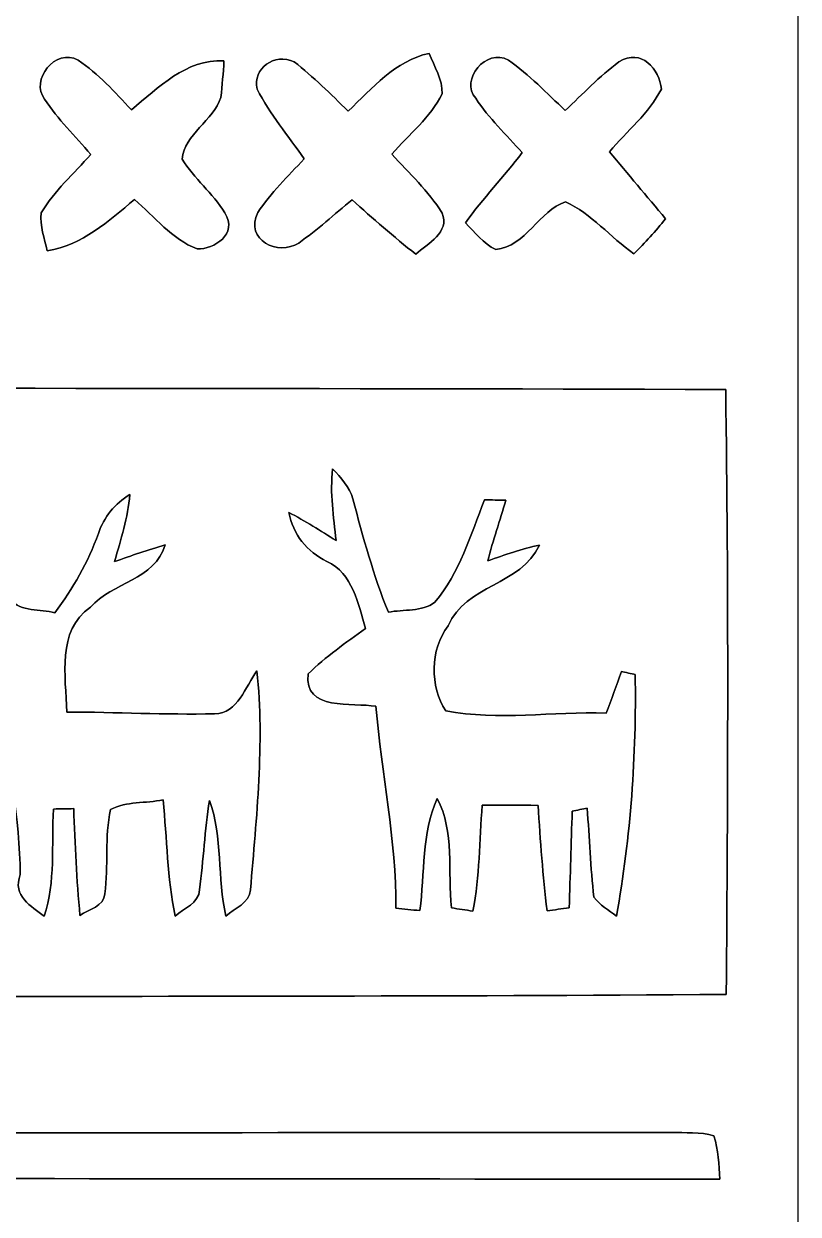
# Model space of a CAD drawing. Header units: centimetres. Extents: x -16.8 to 16.8, y -16.7 to 16.7.
# Drawn here: x 11.38 to 16.77, y 0.44 to 8.73 of the extents above; entities that cross this region are included whole.
import ezdxf

# ---------------------------------------------------------------- set-up
doc = ezdxf.new("R2010")
doc.units = ezdxf.units.CM
doc.header["$MEASUREMENT"] = 0
doc.layers.add('Layer 1', color=7, linetype='Continuous')

msp = doc.modelspace()

# ---------------------------------------------------------------- linework, layer by layer
at = {"layer": 'Layer 1', "color": 7}
for points, knots in [([(-16.77458, 16.66875), (-16.77458, 16.66875), (16.77458, 16.66875), (16.77458, 16.66875), (16.77458, 16.66875), (16.77458, 16.66875), (16.77458, -16.66875), (16.77458, -16.66875), (16.77458, -16.66875), (16.77458, -16.66875), (-16.77458, -16.66875), (-16.77458, -16.66875), (-16.77458, -16.66875), (-16.77458, -16.66875), (-16.77458, 16.66875), (-16.77458, 16.66875), (-16.77458, 16.66875), (-16.77458, 16.66875), (-16.77458, 16.66875), (-16.77458, 16.66875)], [0, 0, 0, 0, 0.1666667, 0.1666667, 0.1666667, 0.1666667, 0.3333333, 0.3333333, 0.3333333, 0.3333333, 0.5, 0.5, 0.5, 0.5, 0.6666667, 0.6666667, 0.6666667, 0.6666667, 1, 1, 1, 1]), ([(11.52207, 8.20596), (11.61239, 8.0645), (11.73727, 7.94985), (11.84346, 7.82038), (11.84346, 7.82038), (11.72563, 7.68773), (11.5884, 7.56779), (11.49879, 7.41362), (11.49879, 7.41362), (11.4875, 7.32331), (11.52102, 7.23547), (11.54077, 7.14869), (11.54077, 7.14869), (11.78525, 7.18891), (11.96622, 7.35542), (12.14826, 7.50746), (12.14826, 7.50746), (12.2876, 7.38681), (12.40931, 7.23089), (12.58464, 7.16245), (12.58464, 7.16245), (12.70459, 7.16068), (12.8711, 7.26511), (12.77761, 7.41433), (12.77761, 7.41433), (12.69365, 7.55121), (12.56418, 7.65246), (12.47951, 7.78792), (12.47951, 7.78792), (12.49751, 7.96255), (12.69824, 8.05639), (12.75115, 8.21831), (12.75115, 8.21831), (12.75997, 8.30298), (12.76667, 8.38729), (12.77197, 8.47196), (12.77197, 8.47196), (12.50386, 8.48536), (12.31829, 8.28781), (12.12638, 8.13117), (12.12638, 8.13117), (12.01173, 8.25606), (11.89567, 8.38165), (11.75597, 8.47866), (11.75597, 8.47866), (11.59651, 8.56474), (11.41942, 8.33755), (11.52207, 8.20596), (11.52207, 8.20596), (11.52207, 8.20596), (11.52207, 8.20596), (11.52207, 8.20596)], [0, 0, 0, 0, 0.0714286, 0.0714286, 0.0714286, 0.0714286, 0.1428571, 0.1428571, 0.1428571, 0.1428571, 0.2142857, 0.2142857, 0.2142857, 0.2142857, 0.2857143, 0.2857143, 0.2857143, 0.2857143, 0.3571429, 0.3571429, 0.3571429, 0.3571429, 0.4285714, 0.4285714, 0.4285714, 0.4285714, 0.5, 0.5, 0.5, 0.5, 0.5714286, 0.5714286, 0.5714286, 0.5714286, 0.6428571, 0.6428571, 0.6428571, 0.6428571, 0.7142857, 0.7142857, 0.7142857, 0.7142857, 0.7857143, 0.7857143, 0.7857143, 0.7857143, 0.8571429, 0.8571429, 0.8571429, 0.8571429, 1, 1, 1, 1]), ([(14.52668, 8.21196), (14.61911, 8.07332), (14.73941, 7.95655), (14.85124, 7.83378), (14.85124, 7.83378), (14.72389, 7.66657), (14.57819, 7.51487), (14.45472, 7.34483), (14.45472, 7.34483), (14.51963, 7.27745), (14.58101, 7.20196), (14.66603, 7.15786), (14.66603, 7.15786), (14.87805, 7.18185), (14.96766, 7.42879), (15.15251, 7.49053), (15.15251, 7.49053), (15.33137, 7.40904), (15.46719, 7.24394), (15.62876, 7.12893), (15.62876, 7.12893), (15.70778, 7.20513), (15.78116, 7.28698), (15.8496, 7.3727), (15.8496, 7.3727), (15.71978, 7.52969), (15.58819, 7.68385), (15.45837, 7.84013), (15.45837, 7.84013), (15.58078, 7.98266), (15.73424, 8.10683), (15.82102, 8.27617), (15.82102, 8.27617), (15.80762, 8.41375), (15.68274, 8.56544), (15.52469, 8.46526), (15.52469, 8.46526), (15.38887, 8.36507), (15.27281, 8.24195), (15.15075, 8.12694), (15.15075, 8.12694), (15.02198, 8.24759), (14.89957, 8.37706), (14.75422, 8.4776), (14.75422, 8.4776), (14.599, 8.56615), (14.41521, 8.33896), (14.52668, 8.21196), (14.52668, 8.21196), (14.52668, 8.21196), (14.52668, 8.21196), (14.52668, 8.21196)], [0, 0, 0, 0, 0.0714286, 0.0714286, 0.0714286, 0.0714286, 0.1428571, 0.1428571, 0.1428571, 0.1428571, 0.2142857, 0.2142857, 0.2142857, 0.2142857, 0.2857143, 0.2857143, 0.2857143, 0.2857143, 0.3571429, 0.3571429, 0.3571429, 0.3571429, 0.4285714, 0.4285714, 0.4285714, 0.4285714, 0.5, 0.5, 0.5, 0.5, 0.5714286, 0.5714286, 0.5714286, 0.5714286, 0.6428571, 0.6428571, 0.6428571, 0.6428571, 0.7142857, 0.7142857, 0.7142857, 0.7142857, 0.7857143, 0.7857143, 0.7857143, 0.7857143, 0.8571429, 0.8571429, 0.8571429, 0.8571429, 1, 1, 1, 1]), ([(13.00268, 8.27617), (13.09158, 8.10225), (13.21929, 7.95091), (13.33041, 7.79039), (13.33041, 7.79039), (13.21858, 7.66868), (13.10005, 7.55262), (13.00692, 7.41609), (13.00692, 7.41609), (12.91378, 7.22418), (13.1512, 7.112), (13.29267, 7.20372), (13.29267, 7.20372), (13.42319, 7.29544), (13.54102, 7.40375), (13.66449, 7.50499), (13.66449, 7.50499), (13.80913, 7.37482), (13.95659, 7.24711), (14.10899, 7.12541), (14.10899, 7.12541), (14.19049, 7.19984), (14.34994, 7.27886), (14.29209, 7.41257), (14.29209, 7.41257), (14.1986, 7.56673), (14.06137, 7.68879), (13.94284, 7.82214), (13.94284, 7.82214), (14.06102, 7.96078), (14.21095, 8.07861), (14.2935, 8.24406), (14.2935, 8.24406), (14.29526, 8.34496), (14.23741, 8.43386), (14.20283, 8.52523), (14.20283, 8.52523), (13.9633, 8.47196), (13.80666, 8.28252), (13.63804, 8.12341), (13.63804, 8.12341), (13.51456, 8.24054), (13.39532, 8.36224), (13.26092, 8.46631), (13.26092, 8.46631), (13.12369, 8.53017), (12.97023, 8.41904), (13.00268, 8.27617), (13.00268, 8.27617), (13.00268, 8.27617), (13.00268, 8.27617), (13.00268, 8.27617)], [0, 0, 0, 0, 0.0714286, 0.0714286, 0.0714286, 0.0714286, 0.1428571, 0.1428571, 0.1428571, 0.1428571, 0.2142857, 0.2142857, 0.2142857, 0.2142857, 0.2857143, 0.2857143, 0.2857143, 0.2857143, 0.3571429, 0.3571429, 0.3571429, 0.3571429, 0.4285714, 0.4285714, 0.4285714, 0.4285714, 0.5, 0.5, 0.5, 0.5, 0.5714286, 0.5714286, 0.5714286, 0.5714286, 0.6428571, 0.6428571, 0.6428571, 0.6428571, 0.7142857, 0.7142857, 0.7142857, 0.7142857, 0.7857143, 0.7857143, 0.7857143, 0.7857143, 0.8571429, 0.8571429, 0.8571429, 0.8571429, 1, 1, 1, 1]), ([(-15.99071, 6.17996), (-16.00235, 4.7752), (-16.00764, 3.37009), (-15.98718, 1.96568), (-15.98718, 1.96568), (-9.18245, 1.94769), (-2.37737, 1.96321), (4.42736, 1.95792), (4.42736, 1.95792), (8.376, 1.96532), (12.32464, 1.94275), (16.27293, 1.96921), (16.27293, 1.96921), (16.28457, 3.37397), (16.28951, 4.77908), (16.26941, 6.18349), (16.26941, 6.18349), (10.22879, 6.20148), (4.18818, 6.18596), (-1.85208, 6.19125), (-1.85208, 6.19125), (-6.56484, 6.18384), (-11.27795, 6.20642), (-15.99071, 6.17996), (-15.99071, 6.17996), (-15.99071, 6.17996), (-15.99071, 6.17996), (-15.99071, 6.17996)], [0, 0, 0, 0, 0.125, 0.125, 0.125, 0.125, 0.25, 0.25, 0.25, 0.25, 0.375, 0.375, 0.375, 0.375, 0.5, 0.5, 0.5, 0.5, 0.625, 0.625, 0.625, 0.625, 0.75, 0.75, 0.75, 0.75, 1, 1, 1, 1]), ([(10.90507, 5.58694), (10.93505, 5.588), (10.99502, 5.58941), (11.02466, 5.59012), (11.02466, 5.59012), (11.09945, 5.29766), (11.15554, 4.9971), (11.28607, 4.72228), (11.28607, 4.72228), (11.35556, 4.63056), (11.49279, 4.65596), (11.59369, 4.62844), (11.59369, 4.62844), (11.71963, 4.79743), (11.82582, 4.98052), (11.89637, 5.17948), (11.89637, 5.17948), (11.93447, 5.29449), (12.01244, 5.39009), (12.11686, 5.45183), (12.11686, 5.45183), (12.10098, 5.29202), (12.05406, 5.13856), (12.00961, 4.9851), (12.00961, 4.9851), (12.12709, 5.02497), (12.24315, 5.06836), (12.3631, 5.10046), (12.3631, 5.10046), (12.29007, 4.8574), (11.99409, 4.84082), (11.84099, 4.6676), (11.84099, 4.6676), (11.60286, 4.49862), (11.67095, 4.18888), (11.67624, 3.93665), (11.67624, 3.93665), (12.01949, 3.93594), (12.36345, 3.91689), (12.70706, 3.9243), (12.70706, 3.9243), (12.87004, 3.92712), (12.92013, 4.11445), (13.00198, 4.22346), (13.00198, 4.22346), (13.05489, 3.71475), (12.9988, 3.20534), (12.95682, 2.6984), (12.95682, 2.6984), (12.94977, 2.60491), (12.84676, 2.56893), (12.78502, 2.51566), (12.78502, 2.51566), (12.72399, 2.78165), (12.76632, 3.06317), (12.67037, 3.3214), (12.67037, 3.3214), (12.64003, 3.11468), (12.62733, 2.90583), (12.60228, 2.69804), (12.60228, 2.69804), (12.59593, 2.60456), (12.49327, 2.56822), (12.43224, 2.51531), (12.43224, 2.51531), (12.37544, 2.78201), (12.37544, 3.05506), (12.34722, 3.32493), (12.34722, 3.32493), (12.22587, 3.29953), (12.09393, 3.31576), (11.98104, 3.2579), (11.98104, 3.2579), (11.94012, 3.06564), (11.96657, 2.86561), (11.94259, 2.67088), (11.94259, 2.67088), (11.93553, 2.58092), (11.82934, 2.56364), (11.76831, 2.52024), (11.76831, 2.52024), (11.74397, 2.76754), (11.73374, 3.0159), (11.72457, 3.26355), (11.72457, 3.26355), (11.67765, 3.26284), (11.63073, 3.26214), (11.58452, 3.26108), (11.58452, 3.26108), (11.56723, 3.01166), (11.60004, 2.75449), (11.51961, 2.51354), (11.51961, 2.51354), (11.43, 2.5848), (11.29418, 2.65289), (11.35204, 2.80388), (11.35204, 2.80388), (11.35062, 3.19652), (11.26137, 3.58069), (11.23738, 3.97122), (11.23738, 3.97122), (11.06981, 3.99803), (10.9033, 4.02167), (10.73714, 4.05024), (10.73714, 4.05024), (10.79394, 4.28096), (11.01549, 4.39491), (11.17741, 4.54484), (11.17741, 4.54484), (11.07969, 4.81542), (10.89307, 5.03626), (10.63766, 5.17208), (10.63766, 5.17208), (10.64013, 5.22464), (10.64331, 5.2772), (10.64683, 5.32941), (10.64683, 5.32941), (10.75161, 5.26662), (10.8518, 5.19642), (10.9534, 5.12868), (10.9534, 5.12868), (10.93823, 5.28179), (10.91706, 5.43384), (10.90507, 5.58694)], [0, 0, 0, 0, 0.03125, 0.03125, 0.03125, 0.03125, 0.0625, 0.0625, 0.0625, 0.0625, 0.09375, 0.09375, 0.09375, 0.09375, 0.125, 0.125, 0.125, 0.125, 0.15625, 0.15625, 0.15625, 0.15625, 0.1875, 0.1875, 0.1875, 0.1875, 0.21875, 0.21875, 0.21875, 0.21875, 0.25, 0.25, 0.25, 0.25, 0.28125, 0.28125, 0.28125, 0.28125, 0.3125, 0.3125, 0.3125, 0.3125, 0.34375, 0.34375, 0.34375, 0.34375, 0.375, 0.375, 0.375, 0.375, 0.40625, 0.40625, 0.40625, 0.40625, 0.4375, 0.4375, 0.4375, 0.4375, 0.46875, 0.46875, 0.46875, 0.46875, 0.5, 0.5, 0.5, 0.5, 0.53125, 0.53125, 0.53125, 0.53125, 0.5625, 0.5625, 0.5625, 0.5625, 0.59375, 0.59375, 0.59375, 0.59375, 0.625, 0.625, 0.625, 0.625, 0.65625, 0.65625, 0.65625, 0.65625, 0.6875, 0.6875, 0.6875, 0.6875, 0.71875, 0.71875, 0.71875, 0.71875, 0.75, 0.75, 0.75, 0.75, 0.78125, 0.78125, 0.78125, 0.78125, 0.8125, 0.8125, 0.8125, 0.8125, 0.84375, 0.84375, 0.84375, 0.84375, 0.875, 0.875, 0.875, 0.875, 0.90625, 0.90625, 0.90625, 0.90625, 0.9375, 0.9375, 0.9375, 0.9375, 1, 1, 1, 1]), ([(13.52938, 5.63069), (13.58653, 5.56895), (13.64897, 5.50545), (13.67014, 5.42078), (13.67014, 5.42078), (13.74246, 5.15514), (13.81301, 4.88774), (13.91779, 4.63233), (13.91779, 4.63233), (14.02503, 4.65243), (14.15027, 4.63374), (14.2427, 4.70112), (14.2427, 4.70112), (14.41379, 4.90784), (14.49246, 5.16855), (14.58807, 5.41479), (14.58807, 5.41479), (14.63746, 5.41408), (14.68684, 5.41337), (14.73659, 5.41232), (14.73659, 5.41232), (14.69496, 5.27121), (14.64733, 5.13186), (14.611, 4.98934), (14.611, 4.98934), (14.72953, 5.03132), (14.84806, 5.07436), (14.97189, 5.09976), (14.97189, 5.09976), (14.83889, 4.81436), (14.4593, 4.82882), (14.33512, 4.53602), (14.33512, 4.53602), (14.20495, 4.37374), (14.20848, 4.11163), (14.31749, 3.94476), (14.31749, 3.94476), (14.68261, 3.87526), (15.06396, 3.94088), (15.43614, 3.92853), (15.43614, 3.92853), (15.47319, 4.02484), (15.50811, 4.12186), (15.54268, 4.21887), (15.54268, 4.21887), (15.56667, 4.21358), (15.61465, 4.20335), (15.63864, 4.19806), (15.63864, 4.19806), (15.64711, 3.63502), (15.60759, 3.06952), (15.50776, 2.51495), (15.50776, 2.51495), (15.45308, 2.55623), (15.39275, 2.59186), (15.35112, 2.64654), (15.35112, 2.64654), (15.32537, 2.85327), (15.31973, 3.06105), (15.3035, 3.26778), (15.3035, 3.26778), (15.27775, 3.26249), (15.22624, 3.25155), (15.20014, 3.24591), (15.20014, 3.24591), (15.19132, 3.02189), (15.18638, 2.79753), (15.17826, 2.57316), (15.17826, 2.57316), (15.12676, 2.56611), (15.07525, 2.5587), (15.02445, 2.55164), (15.02445, 2.55164), (14.9927, 2.79576), (14.97859, 3.0413), (14.96095, 3.28648), (14.96095, 3.28648), (14.83042, 3.28754), (14.70096, 3.28754), (14.57219, 3.28683), (14.57219, 3.28683), (14.54926, 3.04165), (14.55808, 2.79153), (14.50622, 2.54952), (14.50622, 2.54952), (14.45648, 2.55729), (14.40744, 2.56505), (14.35876, 2.57246), (14.35876, 2.57246), (14.32877, 2.82575), (14.3824, 3.10162), (14.25751, 3.33516), (14.25751, 3.33516), (14.14921, 3.09033), (14.17179, 2.81376), (14.13792, 2.55305), (14.13792, 2.55305), (14.08183, 2.55905), (14.02644, 2.56469), (13.97106, 2.57069), (13.97106, 2.57069), (13.97247, 3.04412), (13.87263, 3.50696), (13.83065, 3.97651), (13.83065, 3.97651), (13.67155, 4.00473), (13.32195, 3.93982), (13.35969, 4.20264), (13.35969, 4.20264), (13.48034, 4.32153), (13.62146, 4.41889), (13.75833, 4.51873), (13.75833, 4.51873), (13.70753, 4.68842), (13.66979, 4.90361), (13.48952, 4.98581), (13.48952, 4.98581), (13.35087, 5.05213), (13.25139, 5.17454), (13.22493, 5.3273), (13.22493, 5.3273), (13.33782, 5.26803), (13.44507, 5.19853), (13.55372, 5.13045), (13.55372, 5.13045), (13.53573, 5.29625), (13.50962, 5.46347), (13.52938, 5.63069)], [0, 0, 0, 0, 0.030303, 0.030303, 0.030303, 0.030303, 0.0606061, 0.0606061, 0.0606061, 0.0606061, 0.0909091, 0.0909091, 0.0909091, 0.0909091, 0.1212121, 0.1212121, 0.1212121, 0.1212121, 0.1515152, 0.1515152, 0.1515152, 0.1515152, 0.1818182, 0.1818182, 0.1818182, 0.1818182, 0.2121212, 0.2121212, 0.2121212, 0.2121212, 0.2424242, 0.2424242, 0.2424242, 0.2424242, 0.2727273, 0.2727273, 0.2727273, 0.2727273, 0.3030303, 0.3030303, 0.3030303, 0.3030303, 0.3333333, 0.3333333, 0.3333333, 0.3333333, 0.3636364, 0.3636364, 0.3636364, 0.3636364, 0.3939394, 0.3939394, 0.3939394, 0.3939394, 0.4242424, 0.4242424, 0.4242424, 0.4242424, 0.4545455, 0.4545455, 0.4545455, 0.4545455, 0.4848485, 0.4848485, 0.4848485, 0.4848485, 0.5151515, 0.5151515, 0.5151515, 0.5151515, 0.5454545, 0.5454545, 0.5454545, 0.5454545, 0.5757576, 0.5757576, 0.5757576, 0.5757576, 0.6060606, 0.6060606, 0.6060606, 0.6060606, 0.6363636, 0.6363636, 0.6363636, 0.6363636, 0.6666667, 0.6666667, 0.6666667, 0.6666667, 0.6969697, 0.6969697, 0.6969697, 0.6969697, 0.7272727, 0.7272727, 0.7272727, 0.7272727, 0.7575758, 0.7575758, 0.7575758, 0.7575758, 0.7878788, 0.7878788, 0.7878788, 0.7878788, 0.8181818, 0.8181818, 0.8181818, 0.8181818, 0.8484848, 0.8484848, 0.8484848, 0.8484848, 0.8787879, 0.8787879, 0.8787879, 0.8787879, 0.9090909, 0.9090909, 0.9090909, 0.9090909, 0.9393939, 0.9393939, 0.9393939, 0.9393939, 1, 1, 1, 1]), ([(-16.05421, 1.00295), (-16.04751, 0.89853), (-16.04786, 0.79304), (-16.0274, 0.68968), (-16.0274, 0.68968), (-15.69332, 0.63641), (-15.34795, 0.70626), (-15.01069, 0.68651), (-15.01069, 0.68651), (-4.59775, 0.6858), (5.81554, 0.69497), (16.22813, 0.68157), (16.22813, 0.68157), (16.22284, 0.78352), (16.21861, 0.88724), (16.18615, 0.98496), (16.18615, 0.98496), (16.09513, 1.01247), (15.98048, 1.00401), (15.8937, 1.00824), (15.8937, 1.00824), (5.24439, 0.99977), (-5.40491, 1.01071), (-16.05421, 1.00295), (-16.05421, 1.00295), (-16.05421, 1.00295), (-16.05421, 1.00295), (-16.05421, 1.00295)], [0, 0, 0, 0, 0.125, 0.125, 0.125, 0.125, 0.25, 0.25, 0.25, 0.25, 0.375, 0.375, 0.375, 0.375, 0.5, 0.5, 0.5, 0.5, 0.625, 0.625, 0.625, 0.625, 0.75, 0.75, 0.75, 0.75, 1, 1, 1, 1])]:
    msp.add_open_spline(points, degree=3, knots=knots, dxfattribs=at)
at = {"layer": 'Layer 1', "color": 250}
for points, knots in [([(11.52207, 8.20596), (11.41942, 8.33755), (11.59651, 8.56474), (11.75597, 8.47866), (11.75597, 8.47866), (11.89567, 8.38165), (12.01173, 8.25606), (12.12638, 8.13117), (12.12638, 8.13117), (12.31829, 8.28781), (12.50386, 8.48536), (12.77197, 8.47196), (12.77197, 8.47196), (12.76667, 8.38729), (12.75997, 8.30298), (12.75115, 8.21831), (12.75115, 8.21831), (12.69824, 8.05639), (12.49751, 7.96255), (12.47951, 7.78792), (12.47951, 7.78792), (12.56418, 7.65246), (12.69365, 7.55121), (12.77761, 7.41433), (12.77761, 7.41433), (12.8711, 7.26511), (12.70459, 7.16068), (12.58464, 7.16245), (12.58464, 7.16245), (12.40931, 7.23089), (12.2876, 7.38681), (12.14826, 7.50746), (12.14826, 7.50746), (11.96622, 7.35542), (11.78525, 7.18891), (11.54077, 7.14869), (11.54077, 7.14869), (11.52102, 7.23547), (11.4875, 7.32331), (11.49879, 7.41362), (11.49879, 7.41362), (11.5884, 7.56779), (11.72563, 7.68773), (11.84346, 7.82038), (11.84346, 7.82038), (11.73727, 7.94985), (11.61239, 8.0645), (11.52207, 8.20596)], [0, 0, 0, 0, 0.0769231, 0.0769231, 0.0769231, 0.0769231, 0.1538462, 0.1538462, 0.1538462, 0.1538462, 0.2307692, 0.2307692, 0.2307692, 0.2307692, 0.3076923, 0.3076923, 0.3076923, 0.3076923, 0.3846154, 0.3846154, 0.3846154, 0.3846154, 0.4615385, 0.4615385, 0.4615385, 0.4615385, 0.5384615, 0.5384615, 0.5384615, 0.5384615, 0.6153846, 0.6153846, 0.6153846, 0.6153846, 0.6923077, 0.6923077, 0.6923077, 0.6923077, 0.7692308, 0.7692308, 0.7692308, 0.7692308, 0.8461538, 0.8461538, 0.8461538, 0.8461538, 1, 1, 1, 1]), ([(14.52668, 8.21196), (14.41521, 8.33896), (14.599, 8.56615), (14.75422, 8.4776), (14.75422, 8.4776), (14.89957, 8.37706), (15.02198, 8.24759), (15.15075, 8.12694), (15.15075, 8.12694), (15.27281, 8.24195), (15.38887, 8.36507), (15.52469, 8.46526), (15.52469, 8.46526), (15.68274, 8.56544), (15.80762, 8.41375), (15.82102, 8.27617), (15.82102, 8.27617), (15.73424, 8.10683), (15.58078, 7.98266), (15.45837, 7.84013), (15.45837, 7.84013), (15.58819, 7.68385), (15.71978, 7.52969), (15.8496, 7.3727), (15.8496, 7.3727), (15.78116, 7.28698), (15.70778, 7.20513), (15.62876, 7.12893), (15.62876, 7.12893), (15.46719, 7.24394), (15.33137, 7.40904), (15.15251, 7.49053), (15.15251, 7.49053), (14.96766, 7.42879), (14.87805, 7.18185), (14.66603, 7.15786), (14.66603, 7.15786), (14.58101, 7.20196), (14.51963, 7.27745), (14.45472, 7.34483), (14.45472, 7.34483), (14.57819, 7.51487), (14.72389, 7.66657), (14.85124, 7.83378), (14.85124, 7.83378), (14.73941, 7.95655), (14.61911, 8.07332), (14.52668, 8.21196)], [0, 0, 0, 0, 0.0769231, 0.0769231, 0.0769231, 0.0769231, 0.1538462, 0.1538462, 0.1538462, 0.1538462, 0.2307692, 0.2307692, 0.2307692, 0.2307692, 0.3076923, 0.3076923, 0.3076923, 0.3076923, 0.3846154, 0.3846154, 0.3846154, 0.3846154, 0.4615385, 0.4615385, 0.4615385, 0.4615385, 0.5384615, 0.5384615, 0.5384615, 0.5384615, 0.6153846, 0.6153846, 0.6153846, 0.6153846, 0.6923077, 0.6923077, 0.6923077, 0.6923077, 0.7692308, 0.7692308, 0.7692308, 0.7692308, 0.8461538, 0.8461538, 0.8461538, 0.8461538, 1, 1, 1, 1]), ([(13.00268, 8.27617), (12.97023, 8.41904), (13.12369, 8.53017), (13.26092, 8.46631), (13.26092, 8.46631), (13.39532, 8.36224), (13.51456, 8.24054), (13.63804, 8.12341), (13.63804, 8.12341), (13.80666, 8.28252), (13.9633, 8.47196), (14.20283, 8.52523), (14.20283, 8.52523), (14.23741, 8.43386), (14.29526, 8.34496), (14.2935, 8.24406), (14.2935, 8.24406), (14.21095, 8.07861), (14.06102, 7.96078), (13.94284, 7.82214), (13.94284, 7.82214), (14.06137, 7.68879), (14.1986, 7.56673), (14.29209, 7.41257), (14.29209, 7.41257), (14.34994, 7.27886), (14.19049, 7.19984), (14.10899, 7.12541), (14.10899, 7.12541), (13.95659, 7.24711), (13.80913, 7.37482), (13.66449, 7.50499), (13.66449, 7.50499), (13.54102, 7.40375), (13.42319, 7.29544), (13.29267, 7.20372), (13.29267, 7.20372), (13.1512, 7.112), (12.91378, 7.22418), (13.00692, 7.41609), (13.00692, 7.41609), (13.10005, 7.55262), (13.21858, 7.66868), (13.33041, 7.79039), (13.33041, 7.79039), (13.21929, 7.95091), (13.09158, 8.10225), (13.00268, 8.27617)], [0, 0, 0, 0, 0.0769231, 0.0769231, 0.0769231, 0.0769231, 0.1538462, 0.1538462, 0.1538462, 0.1538462, 0.2307692, 0.2307692, 0.2307692, 0.2307692, 0.3076923, 0.3076923, 0.3076923, 0.3076923, 0.3846154, 0.3846154, 0.3846154, 0.3846154, 0.4615385, 0.4615385, 0.4615385, 0.4615385, 0.5384615, 0.5384615, 0.5384615, 0.5384615, 0.6153846, 0.6153846, 0.6153846, 0.6153846, 0.6923077, 0.6923077, 0.6923077, 0.6923077, 0.7692308, 0.7692308, 0.7692308, 0.7692308, 0.8461538, 0.8461538, 0.8461538, 0.8461538, 1, 1, 1, 1]), ([(-15.99071, 6.17996), (-11.27795, 6.20642), (-6.56484, 6.18384), (-1.85208, 6.19125), (-1.85208, 6.19125), (4.18818, 6.18596), (10.22879, 6.20148), (16.26941, 6.18349), (16.26941, 6.18349), (16.28951, 4.77908), (16.28457, 3.37397), (16.27293, 1.96921), (16.27293, 1.96921), (12.32464, 1.94275), (8.376, 1.96532), (4.42736, 1.95792), (4.42736, 1.95792), (-2.37737, 1.96321), (-9.18245, 1.94769), (-15.98718, 1.96568), (-15.98718, 1.96568), (-16.00764, 3.37009), (-16.00235, 4.7752), (-15.99071, 6.17996), (-15.99071, 6.17996), (-15.99071, 6.17996), (-15.99071, 6.17996), (-15.99071, 6.17996)], [0, 0, 0, 0, 0.125, 0.125, 0.125, 0.125, 0.25, 0.25, 0.25, 0.25, 0.375, 0.375, 0.375, 0.375, 0.5, 0.5, 0.5, 0.5, 0.625, 0.625, 0.625, 0.625, 0.75, 0.75, 0.75, 0.75, 1, 1, 1, 1]), ([(10.90507, 5.58694), (10.91706, 5.43384), (10.93823, 5.28179), (10.9534, 5.12868), (10.9534, 5.12868), (10.8518, 5.19642), (10.75161, 5.26662), (10.64683, 5.32941), (10.64683, 5.32941), (10.64331, 5.2772), (10.64013, 5.22464), (10.63766, 5.17208), (10.63766, 5.17208), (10.89307, 5.03626), (11.07969, 4.81542), (11.17741, 4.54484), (11.17741, 4.54484), (11.01549, 4.39491), (10.79394, 4.28096), (10.73714, 4.05024), (10.73714, 4.05024), (10.9033, 4.02167), (11.06981, 3.99803), (11.23738, 3.97122), (11.23738, 3.97122), (11.26137, 3.58069), (11.35062, 3.19652), (11.35204, 2.80388), (11.35204, 2.80388), (11.29418, 2.65289), (11.43, 2.5848), (11.51961, 2.51354), (11.51961, 2.51354), (11.60004, 2.75449), (11.56723, 3.01166), (11.58452, 3.26108), (11.58452, 3.26108), (11.63073, 3.26214), (11.67765, 3.26284), (11.72457, 3.26355), (11.72457, 3.26355), (11.73374, 3.0159), (11.74397, 2.76754), (11.76831, 2.52024), (11.76831, 2.52024), (11.82934, 2.56364), (11.93553, 2.58092), (11.94259, 2.67088), (11.94259, 2.67088), (11.96657, 2.86561), (11.94012, 3.06564), (11.98104, 3.2579), (11.98104, 3.2579), (12.09393, 3.31576), (12.22587, 3.29953), (12.34722, 3.32493), (12.34722, 3.32493), (12.37544, 3.05506), (12.37544, 2.78201), (12.43224, 2.51531), (12.43224, 2.51531), (12.49327, 2.56822), (12.59593, 2.60456), (12.60228, 2.69804), (12.60228, 2.69804), (12.62733, 2.90583), (12.64003, 3.11468), (12.67037, 3.3214), (12.67037, 3.3214), (12.76632, 3.06317), (12.72399, 2.78165), (12.78502, 2.51566), (12.78502, 2.51566), (12.84676, 2.56893), (12.94977, 2.60491), (12.95682, 2.6984), (12.95682, 2.6984), (12.9988, 3.20534), (13.05489, 3.71475), (13.00198, 4.22346), (13.00198, 4.22346), (12.92013, 4.11445), (12.87004, 3.92712), (12.70706, 3.9243), (12.70706, 3.9243), (12.36345, 3.91689), (12.01949, 3.93594), (11.67624, 3.93665), (11.67624, 3.93665), (11.67095, 4.18888), (11.60286, 4.49862), (11.84099, 4.6676), (11.84099, 4.6676), (11.99409, 4.84082), (12.29007, 4.8574), (12.3631, 5.10046), (12.3631, 5.10046), (12.24315, 5.06836), (12.12709, 5.02497), (12.00961, 4.9851), (12.00961, 4.9851), (12.05406, 5.13856), (12.10098, 5.29202), (12.11686, 5.45183), (12.11686, 5.45183), (12.01244, 5.39009), (11.93447, 5.29449), (11.89637, 5.17948), (11.89637, 5.17948), (11.82582, 4.98052), (11.71963, 4.79743), (11.59369, 4.62844), (11.59369, 4.62844), (11.49279, 4.65596), (11.35556, 4.63056), (11.28607, 4.72228), (11.28607, 4.72228), (11.15554, 4.9971), (11.09945, 5.29766), (11.02466, 5.59012), (11.02466, 5.59012), (10.99502, 5.58941), (10.93505, 5.588), (10.90507, 5.58694), (10.90507, 5.58694), (10.90507, 5.58694), (10.90507, 5.58694), (10.90507, 5.58694)], [0, 0, 0, 0, 0.030303, 0.030303, 0.030303, 0.030303, 0.0606061, 0.0606061, 0.0606061, 0.0606061, 0.0909091, 0.0909091, 0.0909091, 0.0909091, 0.1212121, 0.1212121, 0.1212121, 0.1212121, 0.1515152, 0.1515152, 0.1515152, 0.1515152, 0.1818182, 0.1818182, 0.1818182, 0.1818182, 0.2121212, 0.2121212, 0.2121212, 0.2121212, 0.2424242, 0.2424242, 0.2424242, 0.2424242, 0.2727273, 0.2727273, 0.2727273, 0.2727273, 0.3030303, 0.3030303, 0.3030303, 0.3030303, 0.3333333, 0.3333333, 0.3333333, 0.3333333, 0.3636364, 0.3636364, 0.3636364, 0.3636364, 0.3939394, 0.3939394, 0.3939394, 0.3939394, 0.4242424, 0.4242424, 0.4242424, 0.4242424, 0.4545455, 0.4545455, 0.4545455, 0.4545455, 0.4848485, 0.4848485, 0.4848485, 0.4848485, 0.5151515, 0.5151515, 0.5151515, 0.5151515, 0.5454545, 0.5454545, 0.5454545, 0.5454545, 0.5757576, 0.5757576, 0.5757576, 0.5757576, 0.6060606, 0.6060606, 0.6060606, 0.6060606, 0.6363636, 0.6363636, 0.6363636, 0.6363636, 0.6666667, 0.6666667, 0.6666667, 0.6666667, 0.6969697, 0.6969697, 0.6969697, 0.6969697, 0.7272727, 0.7272727, 0.7272727, 0.7272727, 0.7575758, 0.7575758, 0.7575758, 0.7575758, 0.7878788, 0.7878788, 0.7878788, 0.7878788, 0.8181818, 0.8181818, 0.8181818, 0.8181818, 0.8484848, 0.8484848, 0.8484848, 0.8484848, 0.8787879, 0.8787879, 0.8787879, 0.8787879, 0.9090909, 0.9090909, 0.9090909, 0.9090909, 0.9393939, 0.9393939, 0.9393939, 0.9393939, 1, 1, 1, 1]), ([(13.52938, 5.63069), (13.50962, 5.46347), (13.53573, 5.29625), (13.55372, 5.13045), (13.55372, 5.13045), (13.44507, 5.19853), (13.33782, 5.26803), (13.22493, 5.3273), (13.22493, 5.3273), (13.25139, 5.17454), (13.35087, 5.05213), (13.48952, 4.98581), (13.48952, 4.98581), (13.66979, 4.90361), (13.70753, 4.68842), (13.75833, 4.51873), (13.75833, 4.51873), (13.62146, 4.41889), (13.48034, 4.32153), (13.35969, 4.20264), (13.35969, 4.20264), (13.32195, 3.93982), (13.67155, 4.00473), (13.83065, 3.97651), (13.83065, 3.97651), (13.87263, 3.50696), (13.97247, 3.04412), (13.97106, 2.57069), (13.97106, 2.57069), (14.02644, 2.56469), (14.08183, 2.55905), (14.13792, 2.55305), (14.13792, 2.55305), (14.17179, 2.81376), (14.14921, 3.09033), (14.25751, 3.33516), (14.25751, 3.33516), (14.3824, 3.10162), (14.32877, 2.82575), (14.35876, 2.57246), (14.35876, 2.57246), (14.40744, 2.56505), (14.45648, 2.55729), (14.50622, 2.54952), (14.50622, 2.54952), (14.55808, 2.79153), (14.54926, 3.04165), (14.57219, 3.28683), (14.57219, 3.28683), (14.70096, 3.28754), (14.83042, 3.28754), (14.96095, 3.28648), (14.96095, 3.28648), (14.97859, 3.0413), (14.9927, 2.79576), (15.02445, 2.55164), (15.02445, 2.55164), (15.07525, 2.5587), (15.12676, 2.56611), (15.17826, 2.57316), (15.17826, 2.57316), (15.18638, 2.79753), (15.19132, 3.02189), (15.20014, 3.24591), (15.20014, 3.24591), (15.22624, 3.25155), (15.27775, 3.26249), (15.3035, 3.26778), (15.3035, 3.26778), (15.31973, 3.06105), (15.32537, 2.85327), (15.35112, 2.64654), (15.35112, 2.64654), (15.39275, 2.59186), (15.45308, 2.55623), (15.50776, 2.51495), (15.50776, 2.51495), (15.60759, 3.06952), (15.64711, 3.63502), (15.63864, 4.19806), (15.63864, 4.19806), (15.61465, 4.20335), (15.56667, 4.21358), (15.54268, 4.21887), (15.54268, 4.21887), (15.50811, 4.12186), (15.47319, 4.02484), (15.43614, 3.92853), (15.43614, 3.92853), (15.06396, 3.94088), (14.68261, 3.87526), (14.31749, 3.94476), (14.31749, 3.94476), (14.20848, 4.11163), (14.20495, 4.37374), (14.33512, 4.53602), (14.33512, 4.53602), (14.4593, 4.82882), (14.83889, 4.81436), (14.97189, 5.09976), (14.97189, 5.09976), (14.84806, 5.07436), (14.72953, 5.03132), (14.611, 4.98934), (14.611, 4.98934), (14.64733, 5.13186), (14.69496, 5.27121), (14.73659, 5.41232), (14.73659, 5.41232), (14.68684, 5.41337), (14.63746, 5.41408), (14.58807, 5.41479), (14.58807, 5.41479), (14.49246, 5.16855), (14.41379, 4.90784), (14.2427, 4.70112), (14.2427, 4.70112), (14.15027, 4.63374), (14.02503, 4.65243), (13.91779, 4.63233), (13.91779, 4.63233), (13.81301, 4.88774), (13.74246, 5.15514), (13.67014, 5.42078), (13.67014, 5.42078), (13.64897, 5.50545), (13.58653, 5.56895), (13.52938, 5.63069)], [0, 0, 0, 0, 0.030303, 0.030303, 0.030303, 0.030303, 0.0606061, 0.0606061, 0.0606061, 0.0606061, 0.0909091, 0.0909091, 0.0909091, 0.0909091, 0.1212121, 0.1212121, 0.1212121, 0.1212121, 0.1515152, 0.1515152, 0.1515152, 0.1515152, 0.1818182, 0.1818182, 0.1818182, 0.1818182, 0.2121212, 0.2121212, 0.2121212, 0.2121212, 0.2424242, 0.2424242, 0.2424242, 0.2424242, 0.2727273, 0.2727273, 0.2727273, 0.2727273, 0.3030303, 0.3030303, 0.3030303, 0.3030303, 0.3333333, 0.3333333, 0.3333333, 0.3333333, 0.3636364, 0.3636364, 0.3636364, 0.3636364, 0.3939394, 0.3939394, 0.3939394, 0.3939394, 0.4242424, 0.4242424, 0.4242424, 0.4242424, 0.4545455, 0.4545455, 0.4545455, 0.4545455, 0.4848485, 0.4848485, 0.4848485, 0.4848485, 0.5151515, 0.5151515, 0.5151515, 0.5151515, 0.5454545, 0.5454545, 0.5454545, 0.5454545, 0.5757576, 0.5757576, 0.5757576, 0.5757576, 0.6060606, 0.6060606, 0.6060606, 0.6060606, 0.6363636, 0.6363636, 0.6363636, 0.6363636, 0.6666667, 0.6666667, 0.6666667, 0.6666667, 0.6969697, 0.6969697, 0.6969697, 0.6969697, 0.7272727, 0.7272727, 0.7272727, 0.7272727, 0.7575758, 0.7575758, 0.7575758, 0.7575758, 0.7878788, 0.7878788, 0.7878788, 0.7878788, 0.8181818, 0.8181818, 0.8181818, 0.8181818, 0.8484848, 0.8484848, 0.8484848, 0.8484848, 0.8787879, 0.8787879, 0.8787879, 0.8787879, 0.9090909, 0.9090909, 0.9090909, 0.9090909, 0.9393939, 0.9393939, 0.9393939, 0.9393939, 1, 1, 1, 1]), ([(-16.05421, 1.00295), (-5.40491, 1.01071), (5.24439, 0.99977), (15.8937, 1.00824), (15.8937, 1.00824), (15.98048, 1.00401), (16.09513, 1.01247), (16.18615, 0.98496), (16.18615, 0.98496), (16.21861, 0.88724), (16.22284, 0.78352), (16.22813, 0.68157), (16.22813, 0.68157), (5.81554, 0.69497), (-4.59775, 0.6858), (-15.01069, 0.68651), (-15.01069, 0.68651), (-15.34795, 0.70626), (-15.69332, 0.63641), (-16.0274, 0.68968), (-16.0274, 0.68968), (-16.04786, 0.79304), (-16.04751, 0.89853), (-16.05421, 1.00295)], [0, 0, 0, 0, 0.1428571, 0.1428571, 0.1428571, 0.1428571, 0.2857143, 0.2857143, 0.2857143, 0.2857143, 0.4285714, 0.4285714, 0.4285714, 0.4285714, 0.5714286, 0.5714286, 0.5714286, 0.5714286, 0.7142857, 0.7142857, 0.7142857, 0.7142857, 1, 1, 1, 1])]:
    msp.add_open_spline(points, degree=3, knots=knots, dxfattribs=at)

doc.saveas('drawing.dxf')
